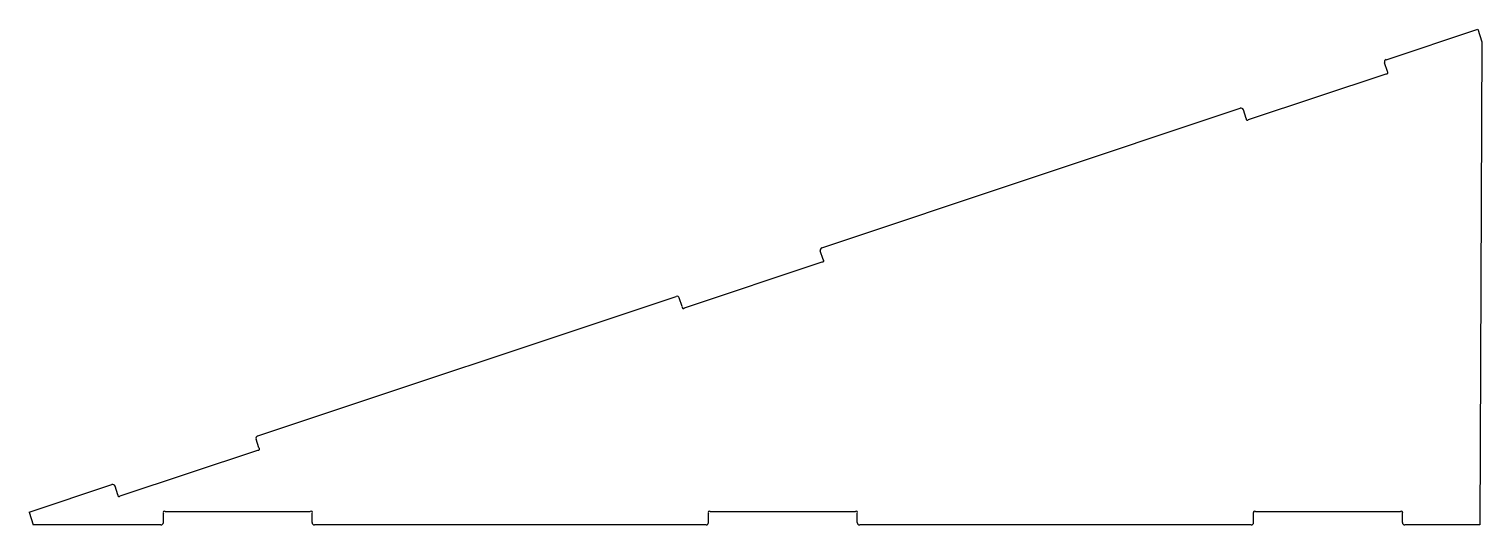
# Model space of a CAD drawing. Header units: millimetres. Extents: x -292 to 1, y 0 to 100.
import ezdxf

# ---------------------------------------------------------------- set-up
doc = ezdxf.new("R2010")
doc.units = ezdxf.units.MM

msp = doc.modelspace()

# ---------------------------------------------------------------- linework, layer by layer
at = {"color": 7, "linetype": 'Continuous', "lineweight": 25}
for p, q in [((-18.5, 93.83), (0, 100)), ((0, 100), (0.85, 97.44)), ((0.85, 97.44), (0.43, 0)), ((-46.24, 81.74), (-18.46, 91)), ((-18.23, 91.45), (-18.82, 93.2)), ((-132.34, 55.89), (-47.91, 84.03)), ((-46.69, 81.96), (-47.28, 83.71)), ((-160.09, 43.79), (-132.3, 53.05)), ((-132.07, 53.5), (-132.66, 55.25)), ((-246.18, 17.94), (-161.75, 46.08)), ((-160.53, 44.02), (-161.12, 45.77)), ((-273.93, 5.84), (-246.14, 15.11)), ((-245.92, 15.55), (-246.5, 17.31)), ((-292.32, 2.56), (-275.59, 8.14)), ((-274.38, 6.07), (-274.96, 7.82)), ((-292.32, 2.56), (-291.46, 0)), ((-265.71, 0), (-291.46, 0)), ((-265.21, 0.5), (-265.21, 2.35)), ((-264.86, 2.7), (-235.57, 2.7)), ((-235.21, 0.5), (-235.21, 2.35)), ((-155.71, 0), (-234.71, 0)), ((-155.21, 0.5), (-155.21, 2.35)), ((-154.86, 2.7), (-125.57, 2.7)), ((-125.21, 0.5), (-125.21, 2.35)), ((-45.71, 0), (-124.71, 0)), ((-45.21, 0.5), (-45.21, 2.35)), ((-44.86, 2.7), (-15.57, 2.7)), ((-15.21, 0.5), (-15.21, 2.35)), ((0.43, 0), (-14.71, 0))]:
    msp.add_line(p, q, dxfattribs=at)
for centre, radius, start, end in [((-18.34, 93.36), 0.5, 108.4349, 198.4349), ((-18.34, 91.23), 0.25, 243.4349, 63.4349), ((-47.75, 83.56), 0.5, 18.4349, 108.4349), ((-46.47, 81.85), 0.25, 153.4349, 333.4349), ((-132.18, 55.41), 0.5, 108.4349, 198.4349), ((-132.19, 53.28), 0.25, 243.4349, 63.4349), ((-161.59, 45.61), 0.5, 18.4349, 108.4349), ((-160.31, 43.9), 0.25, 153.4349, 333.4349), ((-246.03, 17.46), 0.5, 108.4349, 198.4349), ((-246.03, 15.33), 0.25, 243.4349, 63.4349), ((-275.43, 7.66), 0.5, 18.4349, 108.4349), ((-274.15, 5.96), 0.25, 153.4349, 333.4349), ((-265.71, 0.5), 0.5, 270, 360), ((-265.03, 2.52), 0.25, 45, 225), ((-235.39, 2.52), 0.25, 315, 135), ((-234.71, 0.5), 0.5, 180, 270), ((-155.71, 0.5), 0.5, 270, 360), ((-155.03, 2.52), 0.25, 45, 225), ((-125.39, 2.52), 0.25, 315, 135), ((-124.71, 0.5), 0.5, 180, 270), ((-45.71, 0.5), 0.5, 270, 0), ((-45.03, 2.52), 0.25, 45, 225), ((-15.39, 2.52), 0.25, 315, 135), ((-14.71, 0.5), 0.5, 180, 270)]:
    msp.add_arc(centre, radius, start, end, dxfattribs=at)

doc.saveas('drawing.dxf')
